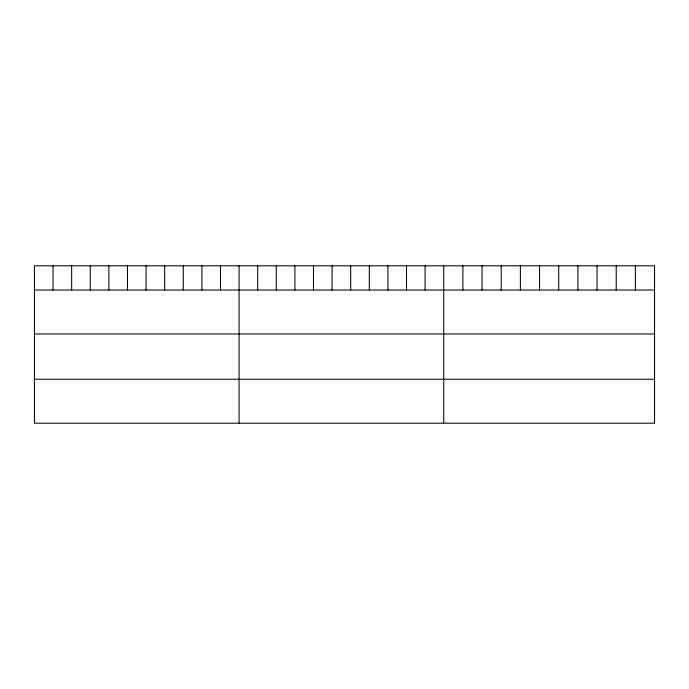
<?xml version="1.0" encoding="UTF-8"?>
<svg xmlns="http://www.w3.org/2000/svg" width="689" height="689" viewBox="0 0 689 689"><rect width="100%" height="100%" fill="white"/><g stroke="black" fill="none" stroke-linecap="round" stroke-linejoin="round"><path stroke-width="1.03" d="M654.55 290.026L654.55 423.201L34.45 423.201L34.45 265.799L654.55 265.799L654.55 290.026L34.45 290.026M34.45 333.976L654.55 333.976M34.45 379.251L654.55 379.251M635.387 265.799L635.387 290.026M616.216 265.799L616.216 290.026M597.053 265.799L597.053 290.026M577.882 265.799L577.882 290.026M558.719 265.799L558.719 290.026M539.547 265.799L539.547 290.026M520.384 265.799L520.384 290.026M501.213 265.799L501.213 290.026M482.05 265.799L482.05 290.026M462.879 265.799L462.879 290.026M443.716 265.799L443.716 423.201M425.113 265.799L425.113 290.026M406.51 265.799L406.51 290.026M387.907 265.799L387.907 290.026M369.304 265.799L369.304 290.026M350.701 265.799L350.701 290.026M332.098 265.799L332.098 290.026M313.495 265.799L313.495 290.026M294.892 265.799L294.892 290.026M276.289 265.799L276.289 290.026M257.686 265.799L257.686 290.026M239.083 265.799L239.083 423.201M220.48 265.799L220.48 290.026M201.877 265.799L201.877 290.026M183.274 265.799L183.274 290.026M164.671 265.799L164.671 290.026M146.068 265.799L146.068 290.026M127.465 265.799L127.465 290.026M108.862 265.799L108.862 290.026M90.259 265.799L90.259 290.026M71.656 265.799L71.656 290.026M53.053 265.799L53.053 290.026"/></g></svg>
